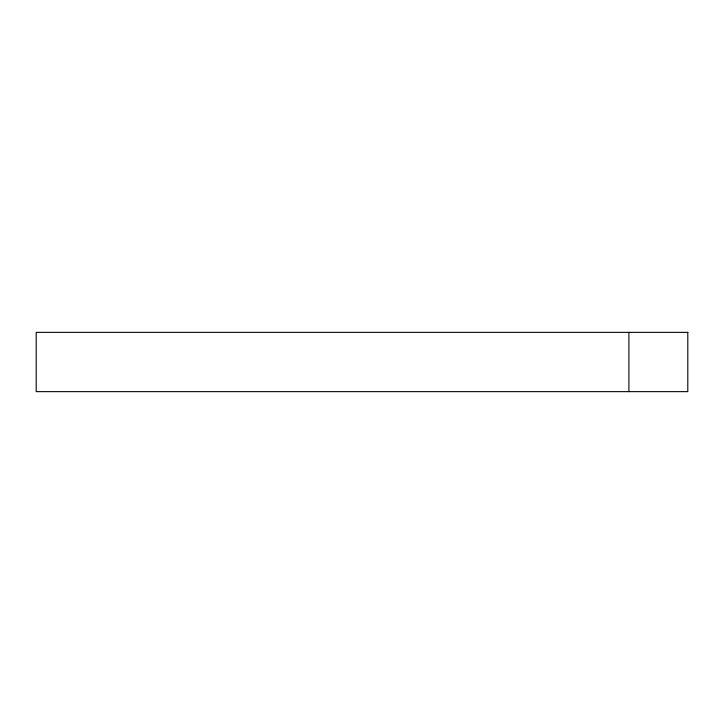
<?xml version="1.0" encoding="UTF-8"?>
<svg xmlns="http://www.w3.org/2000/svg" width="724" height="724" viewBox="0 0 724 724"><rect width="100%" height="100%" fill="white"/><g stroke="black" fill="none" stroke-linecap="round" stroke-linejoin="round"><path stroke-width="1.09" d="M628.912 332.361L628.912 391.639M687.8 332.361L36.2 332.361L36.2 391.639L687.8 391.639L687.8 332.361"/></g></svg>
